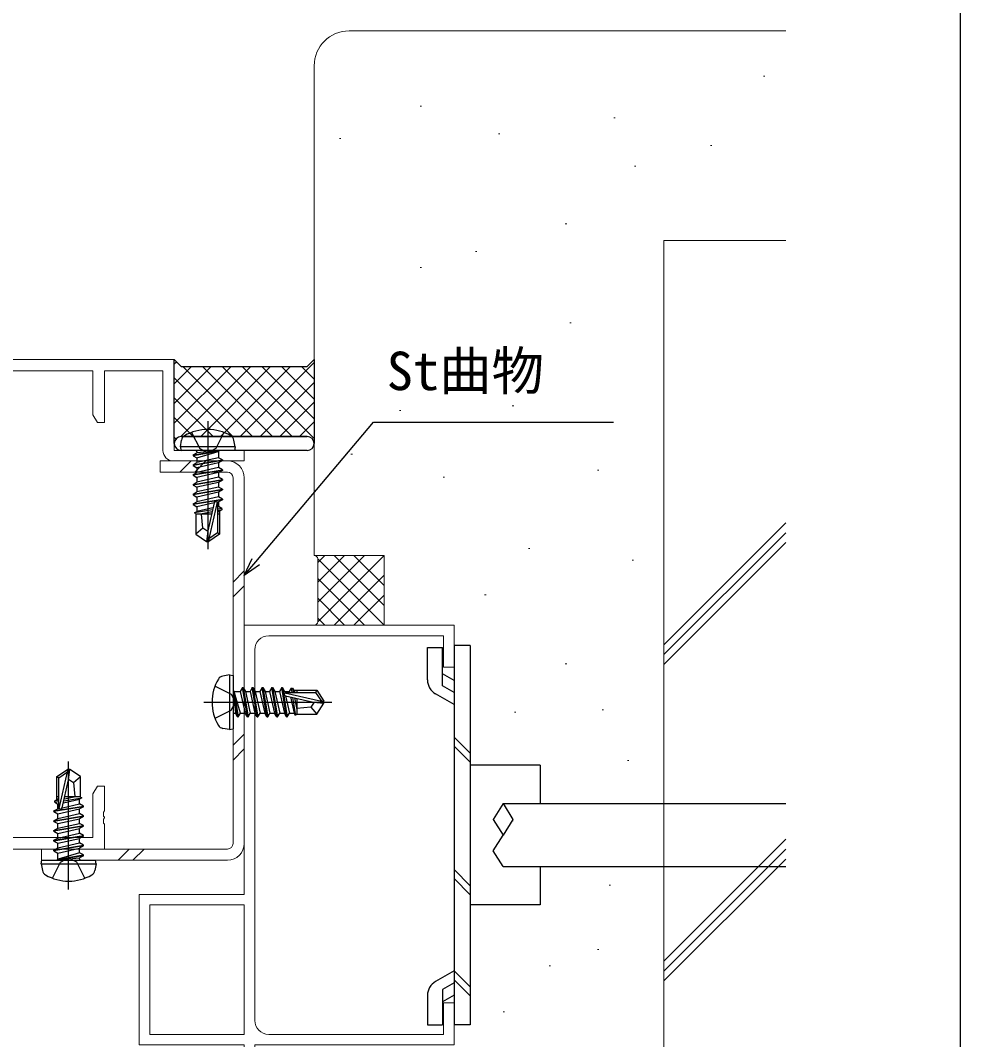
# Model space of a CAD drawing. Units: millimetres, scale not verified. Extents: x -437 to 438, y -281 to 278.
# Drawn here: x 303.8 to 438.2, y -157.8 to -12 of the extents above; entities that cross this region are included whole.
import ezdxf
from ezdxf.enums import TextEntityAlignment as Align

# ---------------------------------------------------------------- set-up
doc = ezdxf.new("R2010")
doc.units = ezdxf.units.MM
doc.header["$LTSCALE"] = 2
doc.layers.add('0-3_YKK_11', color=7, linetype='Continuous', lineweight=18)
doc.layers.add('0-9_YSS_K', color=3, linetype='Continuous', lineweight=18)
for name, color, linetype in [('0-5_YKK_13', 4, 'Continuous'), ('0-7_YKK_D', 6, 'Continuous'), ('0-8_YKK_ZWAK', 7, 'Continuous')]:
    doc.layers.add(name, color=color, linetype=linetype)
doc.styles.add('ＭＳ ゴシック', font='')
doc.styles.get('ＭＳ ゴシック').set_extended_font_data('MS Gothic')

msp = doc.modelspace()

# ---------------------------------------------------------------- linework, layer by layer
at = {"layer": '0-3_YKK_11', "color": 4}
msp.add_line((337.279, -155), (337.279, -102), dxfattribs=at)
at = {"layer": '0-3_YKK_11', "color": 211}
for points in [[(325.652, -75), (335.782, -75), (335.782, -73.5), (325.782, -73.5), (325.782, -60.5), (290.782, -60.5)], [(292.412, -128.87), (292.412, -62.13), (314.152, -62.13), (314.152, -68.409), (314.782, -69.5), (315.782, -69.5), (315.782, -62.13), (324.152, -62.13), (324.152, -73.5)], [(290.782, -130.5), (315.782, -130.5), (315.782, -126.958), (315.662, -126.775), (315.662, -126.225), (315.782, -126.042), (315.782, -125.958), (315.662, -125.775), (315.662, -125.225), (315.782, -125.042), (315.782, -121.5), (314.782, -121.5), (314.152, -122.591), (314.152, -128.87), (292.412, -128.87)]]:
    msp.add_lwpolyline(points, dxfattribs=at)
at = {"layer": '0-3_YKK_11', "color": 4}
msp.add_lwpolyline([(339.279, -100), (364.279, -100), (364.279, -104.5), (365.779, -104.5), (365.779, -98.5), (335.779, -98.5), (335.779, -137), (320.779, -137), (320.779, -158.5), (335.779, -158.5), (335.779, -178.5), (338.779, -178.5), (338.779, -177), (337.279, -177), (337.279, -158.5), (365.779, -158.5), (365.779, -152.5), (364.279, -152.5), (364.279, -157), (339.279, -157)], dxfattribs=at)
msp.add_lwpolyline([(335.778, -138.5), (335.778, -157), (322.279, -157), (322.279, -138.5)], close=True, dxfattribs=at)
at = {"layer": '0-3_YKK_11', "color": 211}
msp.add_arc((325.652, -73.5), 1.5, 180.00001, 269.99999, dxfattribs=at)
at = {"layer": '0-3_YKK_11', "color": 4}
for centre, start, end in [((339.279, -102), 90.00001, 179.99999), ((339.279, -155), 180.00001, 269.99999)]:
    msp.add_arc(centre, 2, start, end, dxfattribs=at)
at = {"layer": '0-5_YKK_13'}
for p, q in [((325.782, -61.133), (326.099, -60.817)), ((335.214, -71.5), (345.779, -60.936)), ((325.782, -63.961), (328.244, -61.5)), ((325.782, -66.79), (331.072, -61.5)), ((325.782, -69.618), (333.9, -61.5)), ((326.727, -71.502), (336.729, -61.5)), ((336.983, -71.5), (326.983, -61.5)), ((329.557, -71.5), (339.557, -61.5)), ((339.811, -71.5), (329.811, -61.5)), ((332.386, -71.5), (342.386, -61.5)), ((342.64, -71.5), (332.64, -61.5)), ((345.779, -71.811), (335.468, -61.5)), ((345.779, -68.982), (338.297, -61.5)), ((345.779, -66.154), (341.125, -61.5)), ((345.779, -63.325), (343.953, -61.5)), ((334.154, -71.5), (325.782, -63.128)), ((338.043, -71.5), (345.779, -63.764)), ((331.326, -71.5), (325.782, -65.956)), ((340.871, -71.5), (345.779, -66.593)), ((328.498, -71.5), (325.782, -68.785)), ((330.557, -69.3), (330.557, -87.61)), ((343.699, -71.5), (345.779, -69.421)), ((326.021, -71.852), (325.782, -71.613)), ((325.782, -72.447), (325.784, -72.445)), ((326.645, -73), (326.817, -72.025)), ((326.782, -71.5), (344.779, -71.5)), ((344.779, -71.5), (326.782, -71.5)), ((334.469, -73), (334.297, -72.025)), ((345.753, -72.275), (345.779, -72.249)), ((334.469, -73), (326.645, -73)), ((326.645, -73), (326.734, -73.5)), ((334.381, -73.5), (326.734, -73.5)), ((344.779, -73.5), (326.782, -73.5)), ((328.457, -74.15), (332.057, -73.55)), ((332.057, -73.65), (328.457, -74.25)), ((328.457, -74.15), (329.007, -73.833)), ((328.457, -74.15), (328.457, -74.25)), ((328.457, -74.15), (328.457, -74.25)), ((328.457, -74.25), (329.007, -74.568)), ((332.057, -73.55), (329.007, -73.833)), ((329.007, -74.568), (332.057, -73.65)), ((329.007, -73.7), (329.007, -73.833)), ((332.057, -73.55), (332.057, -73.65)), ((332.107, -73.7), (332.107, -74.533)), ((334.469, -73), (334.381, -73.5)), ((328.457, -75.55), (332.657, -74.85)), ((332.657, -74.95), (328.457, -75.65)), ((328.457, -75.55), (329.007, -75.233)), ((328.457, -75.55), (328.457, -75.65)), ((328.457, -75.65), (329.007, -75.968)), ((332.107, -74.533), (329.007, -75.233)), ((329.007, -74.568), (329.007, -75.233)), ((332.107, -75.268), (329.007, -75.968)), ((332.657, -74.85), (332.107, -74.533)), ((332.657, -74.95), (332.107, -75.268)), ((332.107, -75.268), (332.107, -75.933)), ((332.657, -74.85), (332.657, -74.95)), ((328.457, -76.95), (332.657, -76.25)), ((332.657, -76.35), (328.457, -77.05)), ((328.457, -76.95), (329.007, -76.633)), ((328.457, -76.95), (328.457, -77.05)), ((328.457, -77.05), (329.007, -77.368)), ((332.107, -75.933), (329.007, -76.633)), ((329.007, -75.968), (329.007, -76.633)), ((332.657, -76.25), (332.107, -75.933)), ((332.107, -76.668), (332.107, -77.333)), ((332.657, -76.25), (332.657, -76.35)), ((328.457, -78.35), (332.657, -77.65)), ((332.657, -77.75), (328.457, -78.45)), ((328.457, -78.35), (329.007, -78.033)), ((328.457, -78.35), (328.457, -78.45)), ((328.457, -78.45), (329.007, -78.768)), ((332.107, -77.333), (329.007, -78.033)), ((329.007, -77.368), (329.007, -78.033)), ((332.657, -77.65), (332.107, -77.333)), ((332.107, -78.068), (332.107, -78.733)), ((332.657, -77.65), (332.657, -77.75)), ((328.457, -79.75), (332.657, -79.05)), ((332.657, -79.15), (328.457, -79.85)), ((328.457, -79.75), (329.007, -79.433)), ((328.457, -79.75), (328.457, -79.85)), ((328.457, -79.85), (329.007, -80.168)), ((332.107, -78.733), (329.007, -79.433)), ((329.007, -78.768), (329.007, -79.433)), ((332.107, -80.133), (329.007, -80.833)), ((332.657, -79.05), (332.107, -78.733)), ((332.107, -79.468), (332.107, -80.133)), ((332.657, -80.45), (332.107, -80.133)), ((332.657, -79.05), (332.657, -79.15)), ((328.457, -81.15), (332.657, -80.45)), ((332.657, -80.55), (328.457, -81.25)), ((328.457, -81.15), (329.007, -80.833)), ((328.457, -81.15), (328.457, -81.25)), ((328.457, -81.25), (329.007, -81.568)), ((329.007, -80.168), (329.007, -80.833)), ((331.462, -81.013), (329.007, -81.568)), ((329.007, -81.568), (329.007, -82.233)), ((331.467, -80.993), (330.557, -84.994)), ((331.9, -80.89), (330.707, -86.138)), ((332.107, -81.533), (331.954, -81.567)), ((332.107, -80.868), (332.107, -81.533)), ((332.557, -81.792), (332.107, -81.533)), ((332.657, -80.45), (332.657, -80.55)), ((331.236, -82.01), (328.657, -82.435)), ((328.657, -82.435), (329.007, -82.233)), ((328.857, -82.529), (328.657, -82.435)), ((328.857, -82.529), (328.857, -85.455)), ((331.101, -82.6), (328.857, -82.6)), ((331.303, -81.714), (329.007, -82.233)), ((331.175, -82.276), (329.509, -82.6)), ((332.557, -81.792), (331.957, -81.891)), ((332.557, -82.008), (331.957, -82.124)), ((332.257, -82.6), (331.957, -82.6)), ((332.257, -82.181), (332.257, -85.455)), ((332.557, -81.792), (332.557, -82.008)), ((329.857, -84.6), (328.857, -85.455)), ((328.857, -85.455), (330.407, -86.5)), ((330.557, -84.994), (330.407, -86.5)), ((330.557, -84.994), (330.557, -86.5)), ((332.257, -85.455), (330.707, -86.5)), ((332.257, -85.455), (331.957, -85.295)), ((330.407, -86.5), (330.707, -86.5)), ((330.707, -86.138), (330.707, -86.5)), ((361.979, -106.317), (361.98, -101.675)), ((361.979, -101.675), (364.128, -101.675)), ((364.128, -107.154), (364.128, -101.675)), ((368.079, -101.373), (365.779, -101.373)), ((365.779, -101.373), (365.779, -155.628)), ((368.079, -101.373), (368.079, -155.628)), ((333.681, -105.588), (332.707, -105.76)), ((333.681, -105.588), (333.681, -113.412)), ((333.681, -105.588), (334.181, -105.676)), ((334.181, -105.676), (334.181, -113.324)), ((365.78, -106.375), (364.128, -105.421)), ((335.531, -107.4), (335.214, -107.95)), ((336.231, -111.6), (335.531, -107.4)), ((335.531, -107.4), (335.631, -107.4)), ((335.631, -107.4), (335.949, -107.95)), ((335.631, -107.4), (336.331, -111.6)), ((336.931, -107.4), (336.614, -107.95)), ((337.631, -111.6), (336.931, -107.4)), ((336.931, -107.4), (337.031, -107.4)), ((337.031, -107.4), (337.731, -111.6)), ((338.331, -107.4), (338.014, -107.95)), ((339.031, -111.6), (338.331, -107.4)), ((338.331, -107.4), (338.431, -107.4)), ((338.431, -107.4), (339.131, -111.6)), ((339.731, -107.4), (339.414, -107.95)), ((340.431, -111.6), (339.731, -107.4)), ((339.731, -107.4), (339.831, -107.4)), ((339.831, -107.4), (340.531, -111.6)), ((341.131, -107.4), (340.814, -107.95)), ((341.831, -111.6), (341.131, -107.4)), ((341.131, -107.4), (341.231, -107.4)), ((341.231, -107.4), (341.931, -111.6)), ((342.473, -107.5), (342.214, -107.95)), ((342.473, -107.5), (342.689, -107.5)), ((342.473, -107.5), (342.572, -108.1)), ((342.689, -107.5), (342.805, -108.1)), ((342.862, -107.8), (346.136, -107.8)), ((343.281, -107.8), (343.281, -108.1)), ((346.136, -107.8), (345.976, -108.1)), ((346.136, -107.8), (347.181, -109.35)), ((365.779, -108.107), (364.128, -107.154)), ((334.831, -111.6), (334.231, -108)), ((334.231, -108), (334.331, -108)), ((334.231, -108), (334.514, -111.05)), ((334.331, -108), (334.931, -111.6)), ((335.249, -111.05), (334.331, -108)), ((334.381, -107.95), (335.214, -107.95)), ((335.214, -107.95), (335.914, -111.05)), ((335.949, -107.95), (336.649, -111.05)), ((335.949, -107.95), (336.614, -107.95)), ((336.614, -107.95), (337.314, -111.05)), ((337.349, -107.95), (338.014, -107.95)), ((338.014, -107.95), (338.714, -111.05)), ((338.749, -107.95), (339.414, -107.95)), ((339.414, -107.95), (340.114, -111.05)), ((340.149, -107.95), (340.814, -107.95)), ((340.814, -107.95), (341.514, -111.05)), ((341.549, -107.95), (342.214, -107.95)), ((341.571, -108.157), (346.819, -109.35)), ((341.674, -108.591), (345.675, -109.5)), ((341.694, -108.595), (342.249, -111.05)), ((342.214, -107.95), (342.248, -108.103)), ((342.395, -108.754), (342.914, -111.05)), ((342.691, -108.822), (343.116, -111.4)), ((342.957, -108.882), (343.281, -110.548)), ((343.281, -108.956), (343.281, -111.2)), ((365.779, -109.839), (363.129, -108.309)), ((329.981, -109.5), (348.291, -109.5)), ((345.281, -110.2), (346.136, -111.2)), ((345.675, -109.5), (347.181, -109.5)), ((345.675, -109.5), (347.181, -109.65)), ((346.136, -111.2), (347.181, -109.65)), ((346.819, -109.35), (347.181, -109.35)), ((347.181, -109.65), (347.181, -109.35)), ((334.381, -111.05), (334.514, -111.05)), ((334.831, -111.6), (334.514, -111.05)), ((334.831, -111.6), (334.931, -111.6)), ((334.831, -111.6), (334.931, -111.6)), ((334.931, -111.6), (335.249, -111.05)), ((335.249, -111.05), (335.914, -111.05)), ((336.231, -111.6), (335.914, -111.05)), ((336.231, -111.6), (336.331, -111.6)), ((336.331, -111.6), (336.649, -111.05)), ((336.649, -111.05), (337.314, -111.05)), ((337.631, -111.6), (337.314, -111.05)), ((337.631, -111.6), (337.731, -111.6)), ((337.731, -111.6), (338.049, -111.05)), ((338.049, -111.05), (338.714, -111.05)), ((339.031, -111.6), (338.714, -111.05)), ((339.031, -111.6), (339.131, -111.6)), ((339.131, -111.6), (339.449, -111.05)), ((339.449, -111.05), (340.114, -111.05)), ((340.431, -111.6), (340.114, -111.05)), ((340.431, -111.6), (340.531, -111.6)), ((340.531, -111.6), (340.849, -111.05)), ((340.849, -111.05), (341.514, -111.05)), ((341.831, -111.6), (341.514, -111.05)), ((341.831, -111.6), (341.931, -111.6)), ((341.931, -111.6), (342.249, -111.05)), ((342.249, -111.05), (342.914, -111.05)), ((343.116, -111.4), (342.914, -111.05)), ((343.21, -111.2), (343.116, -111.4)), ((343.21, -111.2), (346.136, -111.2)), ((333.681, -113.412), (332.707, -113.24)), ((333.681, -113.412), (334.181, -113.324)), ((368.079, -116.802), (365.779, -114.502)), ((368.079, -118.085), (365.779, -115.785)), ((310.677, -136.3), (310.677, -117.99)), ((308.977, -120.146), (310.527, -119.1)), ((309.334, -124.71), (310.527, -119.462)), ((310.827, -119.1), (310.527, -119.1)), ((310.527, -119.462), (310.527, -119.1)), ((310.677, -120.606), (310.677, -119.1)), ((310.677, -120.606), (310.827, -119.1)), ((312.377, -120.146), (310.827, -119.1)), ((378.079, -118.5), (368.079, -118.5)), ((378.079, -118.5), (378.079, -124)), ((308.977, -123.419), (308.977, -120.146)), ((308.977, -120.146), (309.277, -120.305)), ((309.768, -124.607), (310.677, -120.606)), ((311.377, -121), (312.377, -120.146)), ((312.377, -123.071), (312.377, -120.146)), ((308.677, -123.592), (309.277, -123.476)), ((308.677, -123.808), (308.677, -123.592)), ((308.677, -123.808), (309.277, -123.709)), ((308.677, -123.808), (309.127, -124.068)), ((308.977, -123), (309.277, -123)), ((309.932, -123.886), (312.227, -123.368)), ((309.999, -123.59), (312.577, -123.166)), ((310.059, -123.324), (311.725, -123)), ((310.133, -123), (312.377, -123)), ((312.577, -123.166), (312.227, -123.368)), ((312.227, -124.033), (312.227, -123.368)), ((312.377, -123.071), (312.577, -123.166)), ((308.577, -125.05), (312.777, -124.35)), ((312.777, -124.45), (308.577, -125.15)), ((308.577, -125.15), (308.577, -125.05)), ((308.577, -125.15), (309.127, -125.468)), ((309.127, -124.068), (309.28, -124.033)), ((309.127, -124.733), (309.127, -124.068)), ((309.127, -125.468), (312.227, -124.768)), ((309.772, -124.587), (312.227, -124.033)), ((312.777, -124.35), (312.227, -124.033)), ((312.777, -124.45), (312.227, -124.768)), ((312.227, -125.433), (312.227, -124.768)), ((312.777, -124.45), (312.777, -124.35)), ((308.577, -126.45), (312.777, -125.75)), ((312.777, -125.85), (308.577, -126.55)), ((308.577, -126.55), (308.577, -126.45)), ((308.577, -126.55), (309.127, -126.868)), ((309.127, -126.133), (309.127, -125.468)), ((309.127, -126.868), (312.227, -126.168)), ((312.777, -125.75), (312.227, -125.433)), ((312.777, -125.85), (312.227, -126.168)), ((312.227, -126.833), (312.227, -126.168)), ((312.777, -125.85), (312.777, -125.75)), ((374.179, -126.516), (374.179, -126.25)), ((308.577, -127.85), (312.777, -127.15)), ((312.777, -127.25), (308.577, -127.95)), ((308.577, -127.95), (308.577, -127.85)), ((308.577, -127.95), (309.127, -128.268)), ((309.127, -127.533), (309.127, -126.868)), ((309.127, -128.268), (312.227, -127.568)), ((312.777, -127.15), (312.227, -126.833)), ((312.777, -127.25), (312.227, -127.568)), ((312.227, -128.233), (312.227, -127.568)), ((312.777, -128.55), (312.227, -128.233)), ((312.777, -127.25), (312.777, -127.15)), ((308.577, -129.25), (312.777, -128.55)), ((312.777, -128.65), (308.577, -129.35)), ((308.577, -129.35), (308.577, -129.25)), ((308.577, -129.35), (309.127, -129.668)), ((309.127, -128.933), (309.127, -128.268)), ((309.127, -129.668), (312.227, -128.968)), ((309.127, -130.333), (312.227, -129.633)), ((309.127, -130.333), (309.127, -129.668)), ((312.777, -128.65), (312.227, -128.968)), ((312.227, -129.633), (312.227, -128.968)), ((312.777, -129.95), (312.227, -129.633)), ((312.777, -128.65), (312.777, -128.55)), ((308.577, -130.65), (312.777, -129.95)), ((312.777, -130.05), (308.577, -130.75)), ((308.577, -130.65), (309.127, -130.333)), ((308.577, -130.75), (308.577, -130.65)), ((308.577, -130.75), (309.127, -131.068)), ((309.127, -131.068), (312.227, -130.368)), ((309.127, -131.9), (309.127, -131.068)), ((312.227, -131.033), (309.177, -131.95)), ((312.777, -130.05), (312.227, -130.368)), ((312.227, -131.033), (312.227, -130.368)), ((312.777, -131.35), (312.227, -131.033)), ((312.777, -130.05), (312.777, -129.95)), ((306.765, -132.6), (306.853, -132.1)), ((306.765, -132.6), (306.937, -133.575)), ((306.765, -132.6), (314.589, -132.6)), ((306.853, -132.1), (314.501, -132.1)), ((309.177, -131.95), (312.777, -131.35)), ((312.777, -131.45), (309.177, -132.05)), ((309.177, -132.05), (312.227, -131.768)), ((309.177, -132.05), (309.177, -131.95)), ((312.777, -131.45), (312.227, -131.768)), ((312.227, -131.9), (312.227, -131.768)), ((312.777, -131.45), (312.777, -131.35)), ((312.777, -131.45), (312.777, -131.35)), ((314.589, -132.6), (314.417, -133.575)), ((314.589, -132.6), (314.501, -132.1)), ((368.079, -135.746), (365.779, -133.446)), ((378.079, -133), (378.079, -138.5)), ((368.079, -137.029), (365.779, -134.729)), ((378.079, -138.5), (368.079, -138.5)), ((365.779, -147.911), (363.128, -149.441)), ((368.079, -150.217), (365.779, -147.917)), ((365.779, -149.643), (364.127, -150.597)), ((368.079, -151.5), (365.779, -149.2)), ((361.978, -151.433), (361.978, -155.625)), ((364.127, -150.597), (364.127, -155.625)), ((365.779, -151.375), (364.127, -152.329)), ((361.978, -155.625), (364.127, -155.625)), ((368.079, -155.628), (365.779, -155.628))]:
    msp.add_line(p, q, dxfattribs=at)
for points in [[(325.782, -60.5), (326.782, -61.5), (344.779, -61.5), (345.779, -60.5), (345.779, -72.5)], [(325.782, -72.5), (325.782, -60.5), (326.782, -61.5), (344.779, -61.5), (345.779, -60.5)], [(328.257, -70.921), (329.412, -73.237), (330.557, -73.846)], [(332.857, -70.921), (331.702, -73.237), (330.557, -73.846)], [(332.657, -76.35), (332.107, -76.668), (329.007, -77.368)], [(332.657, -77.75), (332.107, -78.068), (329.007, -78.768)], [(332.657, -79.15), (332.107, -79.468), (329.007, -80.168)], [(331.957, -81.048), (331.957, -85.295), (330.707, -86.138)], [(332.657, -80.55), (332.107, -80.868), (331.916, -80.911)], [(330.557, -85.101), (329.857, -84.6), (329.657, -82.6)], [(332.557, -82.008), (332.107, -82.268), (331.957, -82.302)], [(331.602, -107.2), (333.918, -108.355), (334.527, -109.5)], [(337.031, -107.4), (337.349, -107.95), (338.049, -111.05)], [(338.431, -107.4), (338.749, -107.95), (339.449, -111.05)], [(339.831, -107.4), (340.149, -107.95), (340.849, -111.05)], [(341.231, -107.4), (341.549, -107.95), (341.592, -108.142)], [(342.689, -107.5), (342.949, -107.95), (342.983, -108.1)], [(341.73, -108.1), (345.976, -108.1), (346.819, -109.35)], [(331.602, -111.8), (333.918, -110.645), (334.527, -109.5)], [(345.782, -109.5), (345.281, -110.2), (343.281, -110.4)], [(309.277, -124.552), (309.277, -120.305), (310.527, -119.462)], [(310.677, -120.499), (311.377, -121), (311.577, -123)], [(308.677, -123.592), (309.127, -123.333), (309.277, -123.299)], [(308.577, -125.05), (309.127, -124.733), (309.319, -124.689)], [(372.779, -124), (371.379, -126.25), (372.779, -128.5)], [(372.779, -124), (395.779, -124), (413.2, -124)], [(372.779, -124), (374.179, -126.25), (372.779, -128.5)], [(308.577, -126.45), (309.127, -126.133), (312.227, -125.433)], [(371.379, -126.222), (371.379, -126.236), (371.379, -126.25)], [(308.577, -127.85), (309.127, -127.533), (312.227, -126.833)], [(308.577, -129.25), (309.127, -128.933), (312.227, -128.233)], [(372.779, -133), (371.379, -130.75), (372.779, -128.5)], [(308.377, -134.68), (309.532, -132.363), (310.677, -131.754)], [(312.977, -134.68), (311.822, -132.363), (310.677, -131.754)], [(372.779, -133), (395.779, -133), (413.2, -133)]]:
    msp.add_lwpolyline(points, dxfattribs=at)
for centre, radius, start, end in [((327.704, -72.182), 0.9, 120.63591, 170), ((330.557, -77), 6.5, 59.36409, 120.63591), ((333.411, -72.182), 0.9, 10, 59.36409), ((326.782, -72.5), 1, 90, 180), ((326.782, -72.5), 1, 90, 180), ((326.782, -72.5), 1, 180, 270), ((344.779, -72.5), 1, 0, 90), ((344.779, -72.5), 1, 0, 90), ((344.779, -72.5), 1, 270, 0), ((328.807, -73.7), 0.2, 0, 90), ((332.307, -73.7), 0.2, 90, 180), ((331.709, -81.048), 0.248, 0, 167.19096), ((337.681, -109.5), 6.5, 149.36409, 210.63591), ((332.863, -106.646), 0.9, 100, 149.36409), ((364.279, -106.317), 2.3, 179.99772, 239.99747), ((334.381, -107.75), 0.2, 180, 270), ((341.73, -108.348), 0.248, 90, 257.19096), ((334.381, -111.25), 0.2, 90, 180), ((332.863, -112.354), 0.9, 210.63591, 260), ((309.525, -124.552), 0.248, 180, 347.19096), ((308.927, -131.9), 0.2, 270, 0), ((312.427, -131.9), 0.2, 180, 270), ((307.823, -133.418), 0.9, 190, 239.36409), ((313.531, -133.418), 0.9, 300.63591, 350), ((310.677, -128.6), 6.5, 239.36409, 300.63591), ((364.278, -151.433), 2.3, 120.00025, 180)]:
    msp.add_arc(centre, radius, start, end, dxfattribs=at)
at = {"layer": '0-7_YKK_D'}
for points in [[(335.781, -91.358), (337.425, -89.408), (354.246, -69.454), (388.563, -69.454)], [(337.947, -89.848), (335.781, -91.358), (336.902, -88.968)]]:
    msp.add_lwpolyline(points, dxfattribs=at)
at = {"layer": '0-8_YKK_ZWAK'}
msp.add_lwpolyline([(-436.8, -281), (438.2, -281), (438.2, 244)], dxfattribs=at)
at = {"layer": '0-9_YSS_K'}
for p, q in [((413.2, -13.5), (350.779, -13.5)), ((345.779, -88.5), (345.779, -18.5)), ((410.025, -19.983), (410.225, -19.983)), ((345.779, -88.5), (345.779, -23.5)), ((360.922, -24.267), (361.122, -24.267)), ((388.604, -25.915), (388.804, -25.915)), ((349.388, -28.881), (349.588, -28.881)), ((372.127, -28.222), (372.327, -28.222)), ((402.445, -29.869), (402.645, -29.869)), ((391.57, -32.835), (391.77, -32.835)), ((381.683, -41.074), (381.883, -41.074)), ((395.779, -163.5), (395.779, -43.5)), ((413.2, -43.5), (395.779, -43.5)), ((368.831, -45.029), (369.031, -45.029)), ((360.922, -47.335), (361.122, -47.335)), ((382.343, -55.245), (382.543, -55.245)), ((357.956, -67.767), (358.156, -67.767)), ((374.104, -67.108), (374.304, -67.108)), ((351.035, -74.029), (351.235, -74.029)), ((386.297, -76.336), (386.497, -76.336)), ((364.217, -77.324), (364.417, -77.324)), ((395.779, -101.275), (413.2, -83.853)), ((395.779, -102.689), (413.2, -85.267)), ((395.779, -104.103), (413.2, -86.682)), ((355.779, -88.5), (345.779, -88.5)), ((346.278, -98.015), (355.779, -88.515)), ((346.279, -95.186), (352.965, -88.5)), ((346.279, -92.358), (350.136, -88.5)), ((346.279, -89.529), (347.308, -88.5)), ((355.779, -95.657), (348.622, -88.5)), ((355.779, -92.828), (351.45, -88.5)), ((355.779, -98.5), (355.779, -88.5)), ((376.411, -87.54), (376.611, -87.54)), ((355.779, -98.485), (346.278, -88.985)), ((346.279, -89), (346.279, -98)), ((391.24, -89.188), (391.44, -89.188)), ((352.965, -98.5), (346.279, -91.814)), ((348.622, -98.5), (355.779, -91.343)), ((350.136, -98.5), (346.279, -94.642)), ((351.45, -98.5), (355.779, -94.172)), ((370.149, -94.131), (370.349, -94.131)), ((347.308, -98.5), (346.279, -97.471)), ((381.683, -104.018), (381.883, -104.018)), ((386.956, -110.609), (387.156, -110.609)), ((374.433, -110.938), (374.633, -110.938)), ((390.581, -117.859), (390.781, -117.859)), ((395.779, -146.529), (413.2, -129.108)), ((395.779, -147.944), (413.2, -130.522)), ((395.779, -149.358), (413.2, -131.936)), ((387.945, -135.655), (388.145, -135.655)), ((386.297, -144.882), (386.497, -144.882)), ((379.377, -147.189), (379.577, -147.189)), ((372.786, -153.78), (372.986, -153.78))]:
    msp.add_line(p, q, dxfattribs=at)
at = {"layer": '0-9_YSS_K', "color": 1}
for p, q in [((326.577, -76.6), (328.177, -75)), ((328.7, -76.6), (330.3, -75)), ((334.181, -129.7), (334.181, -77.4)), ((335.781, -77.4), (335.781, -129.7)), ((334.181, -92.33), (335.781, -90.73)), ((334.181, -94.453), (335.781, -92.853)), ((334.181, -115.665), (335.781, -114.065)), ((334.181, -117.788), (335.781, -116.188)), ((306.781, -130.5), (333.381, -130.5)), ((317.746, -132.1), (319.346, -130.5)), ((319.869, -132.1), (321.469, -130.5))]:
    msp.add_line(p, q, dxfattribs=at)
for points in [[(333.381, -76.6), (323.781, -76.6), (323.781, -75), (333.381, -75)], [(333.381, -132.1), (306.781, -132.1), (306.781, -130.5)]]:
    msp.add_lwpolyline(points, dxfattribs=at)
at = {"layer": '0-9_YSS_K'}
for centre, radius, start, end in [((350.779, -18.5), 5, 90, 180), ((345.779, -89), 0.5, 0, 90), ((345.779, -98), 0.5, 270, 0)]:
    msp.add_arc(centre, radius, start, end, dxfattribs=at)
at = {"layer": '0-9_YSS_K', "color": 1}
for centre, radius, start, end in [((333.381, -77.4), 2.4, 0, 90), ((333.381, -77.4), 0.8, 0, 90), ((333.381, -129.7), 0.8, 270, 0), ((333.381, -129.7), 2.4, 270, 0)]:
    msp.add_arc(centre, radius, start, end, dxfattribs=at)

# ---------------------------------------------------------------- texts
at = {"layer": '0-7_YKK_D', "style": 'ＭＳ ゴシック'}
msp.add_text('St曲物', height=5.499, dxfattribs=at).set_placement((356.156, -66.523), align=Align.BOTTOM_LEFT)

doc.saveas('drawing.dxf')
